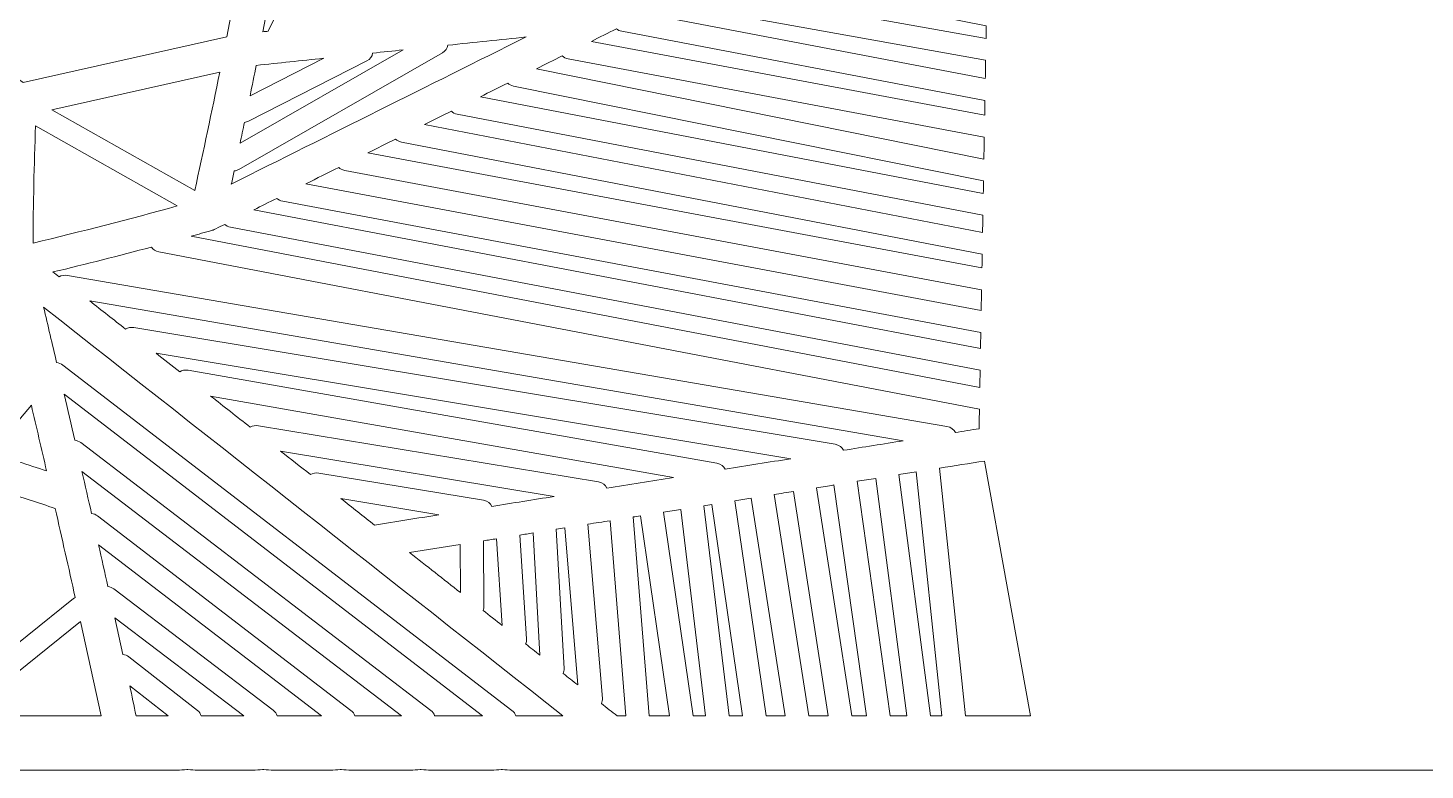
# Model space of a CAD drawing. Header units: centimetres. Extents: x -10.3 to 4.3, y -13.4 to 8.6.
# Drawn here: x -6.48 to -0.64, y -13.41 to -10.3 of the extents above; entities that cross this region are included whole.
import ezdxf

# ---------------------------------------------------------------- set-up
doc = ezdxf.new("R2010")
doc.units = ezdxf.units.CM
doc.header["$MEASUREMENT"] = 0
doc.layers.add('Plan 1', color=7, linetype='Continuous')

msp = doc.modelspace()

# ---------------------------------------------------------------- linework, layer by layer
at = {"layer": 'Plan 1', "color": 250, "lineweight": 20}
for points, knots in [([(-5.4971, -13.40751), (-5.48345, -13.4089), (-5.46966, -13.40959), (-5.45586, -13.40959), (-5.45586, -13.40959), (-5.21797, -13.40959), (-5.21797, -13.40959), (-5.20422, -13.40959), (-5.19047, -13.4089), (-5.17686, -13.40752), (-5.17686, -13.40752), (-5.17454, -13.40728), (-5.17454, -13.40728), (-5.17454, -13.40728), (-5.17222, -13.40752), (-5.17222, -13.40752), (-5.15861, -13.4089), (-5.14486, -13.40959), (-5.13111, -13.40959), (-5.13111, -13.40959), (-4.88364, -13.40959), (-4.88364, -13.40959), (-4.86986, -13.40959), (-4.8561, -13.4089), (-4.84247, -13.40751), (-4.84247, -13.40751), (-4.84014, -13.40728), (-4.84014, -13.40728), (-4.84014, -13.40728), (-4.83782, -13.40751), (-4.83782, -13.40751), (-4.82419, -13.4089), (-4.81043, -13.40959), (-4.79665, -13.40959), (-4.79665, -13.40959), (-4.54415, -13.40959), (-4.54415, -13.40959), (-4.53041, -13.40959), (-4.51668, -13.4089), (-4.50307, -13.40752), (-4.50307, -13.40752), (-4.50075, -13.40729), (-4.50075, -13.40729), (-4.50075, -13.40729), (-4.49844, -13.40752), (-4.49844, -13.40752), (-4.48483, -13.4089), (-4.4711, -13.40959), (-4.45736, -13.40959), (-4.45736, -13.40959), (4.02287, -13.40959), (4.02287, -13.40959), (4.18908, -13.40959), (4.31932, -13.3106), (4.31932, -13.19416), (4.31932, -13.19416), (4.31932, 8.3375), (4.31932, 8.3375), (4.31932, 8.45394), (4.18908, 8.55293), (4.02287, 8.55293), (4.02287, 8.55293), (-10.05259, 8.55293), (-10.05259, 8.55293), (-10.2188, 8.55293), (-10.34904, 8.45394), (-10.34904, 8.3375), (-10.34904, 8.3375), (-10.34904, -5.89474), (-10.34904, -5.89474), (-10.34904, -5.90825), (-10.34731, -5.92174), (-10.34383, -5.93503), (-10.34383, -5.93503), (-10.34327, -5.93714), (-10.34327, -5.93714), (-10.34327, -5.93714), (-10.34383, -5.93925), (-10.34383, -5.93925), (-10.34731, -5.95253), (-10.34904, -5.96603), (-10.34904, -5.97954), (-10.34904, -5.97954), (-10.34904, -6.10452), (-10.34904, -6.10452), (-10.34904, -6.11694), (-10.34758, -6.12935), (-10.34463, -6.1416), (-10.34463, -6.1416), (-10.34417, -6.14354), (-10.34417, -6.14354), (-10.34417, -6.14354), (-10.34463, -6.14548), (-10.34463, -6.14548), (-10.34758, -6.15773), (-10.34904, -6.17014), (-10.34904, -6.18256), (-10.34904, -6.18256), (-10.34904, -13.19416), (-10.34904, -13.19416), (-10.34904, -13.3106), (-10.2188, -13.40959), (-10.05259, -13.40959), (-10.05259, -13.40959), (-7.60772, -13.40959), (-7.60772, -13.40959), (-7.59525, -13.40959), (-7.5828, -13.40902), (-7.57044, -13.40789), (-7.57044, -13.40789), (-7.56833, -13.4077), (-7.56833, -13.4077), (-7.56833, -13.4077), (-7.56623, -13.40789), (-7.56623, -13.40789), (-7.55387, -13.40902), (-7.54141, -13.40959), (-7.52895, -13.40959), (-7.52895, -13.40959), (-6.8758, -13.40959), (-6.8758, -13.40959), (-6.8623, -13.40959), (-6.8488, -13.40893), (-6.83543, -13.40759), (-6.83543, -13.40759), (-6.83315, -13.40737), (-6.83315, -13.40737), (-6.83315, -13.40737), (-6.83088, -13.40759), (-6.83088, -13.40759), (-6.81751, -13.40893), (-6.80401, -13.40959), (-6.7905, -13.40959), (-6.7905, -13.40959), (-5.8596, -13.40959), (-5.8596, -13.40959), (-5.84594, -13.40959), (-5.8323, -13.40891), (-5.81878, -13.40755), (-5.81878, -13.40755), (-5.81648, -13.40732), (-5.81648, -13.40732), (-5.81648, -13.40732), (-5.81418, -13.40755), (-5.81418, -13.40755), (-5.80066, -13.40891), (-5.78701, -13.40959), (-5.77335, -13.40959), (-5.77335, -13.40959), (-5.54299, -13.40959), (-5.54299, -13.40959), (-5.52919, -13.40959), (-5.51541, -13.4089), (-5.50175, -13.40751), (-5.50175, -13.40751), (-5.49943, -13.40727), (-5.49943, -13.40727), (-5.49943, -13.40727), (-5.4971, -13.40751), (-5.4971, -13.40751)], [0, 0, 0, 0, 0.0188679, 0.0188679, 0.0188679, 0.0377358, 0.0377358, 0.0377358, 0.0566038, 0.0566038, 0.0566038, 0.0754717, 0.0754717, 0.0754717, 0.0943396, 0.0943396, 0.0943396, 0.1132075, 0.1132075, 0.1132075, 0.1320755, 0.1320755, 0.1320755, 0.1509434, 0.1509434, 0.1509434, 0.1698113, 0.1698113, 0.1698113, 0.1886792, 0.1886792, 0.1886792, 0.2075472, 0.2075472, 0.2075472, 0.2264151, 0.2264151, 0.2264151, 0.245283, 0.245283, 0.245283, 0.2641509, 0.2641509, 0.2641509, 0.2830189, 0.2830189, 0.2830189, 0.3018868, 0.3018868, 0.3018868, 0.3207547, 0.3207547, 0.3207547, 0.3396226, 0.3396226, 0.3396226, 0.3584906, 0.3584906, 0.3584906, 0.3773585, 0.3773585, 0.3773585, 0.3962264, 0.3962264, 0.3962264, 0.4150943, 0.4150943, 0.4150943, 0.4339623, 0.4339623, 0.4339623, 0.4528302, 0.4528302, 0.4528302, 0.4716981, 0.4716981, 0.4716981, 0.490566, 0.490566, 0.490566, 0.509434, 0.509434, 0.509434, 0.5283019, 0.5283019, 0.5283019, 0.5471698, 0.5471698, 0.5471698, 0.5660377, 0.5660377, 0.5660377, 0.5849057, 0.5849057, 0.5849057, 0.6037736, 0.6037736, 0.6037736, 0.6226415, 0.6226415, 0.6226415, 0.6415094, 0.6415094, 0.6415094, 0.6603774, 0.6603774, 0.6603774, 0.6792453, 0.6792453, 0.6792453, 0.6981132, 0.6981132, 0.6981132, 0.7169811, 0.7169811, 0.7169811, 0.7358491, 0.7358491, 0.7358491, 0.754717, 0.754717, 0.754717, 0.7735849, 0.7735849, 0.7735849, 0.7924528, 0.7924528, 0.7924528, 0.8113208, 0.8113208, 0.8113208, 0.8301887, 0.8301887, 0.8301887, 0.8490566, 0.8490566, 0.8490566, 0.8679245, 0.8679245, 0.8679245, 0.8867925, 0.8867925, 0.8867925, 0.9056604, 0.9056604, 0.9056604, 0.9245283, 0.9245283, 0.9245283, 0.9433962, 0.9433962, 0.9433962, 0.9622642, 0.9622642, 0.9622642, 0.9811321, 0.9811321, 0.9811321, 1, 1, 1, 1]), ([(-4.72818, -7.67283), (-4.82858, -7.73048), (-4.92899, -7.78812), (-5.0294, -7.84576), (-5.0294, -7.84576), (-5.50077, -10.31961), (-5.50077, -10.31961), (-5.49333, -10.31882), (-5.4859, -10.31804), (-5.47846, -10.31726), (-5.15514, -9.65241), (-4.83183, -8.98757), (-4.50852, -8.32273), (-4.58174, -8.10609), (-4.65496, -7.88946), (-4.72818, -7.67283)], [0, 0, 0, 0, 0.2, 0.2, 0.2, 0.4, 0.4, 0.4, 0.6, 0.6, 0.6, 0.8, 0.8, 0.8, 1, 1, 1, 1]), ([(-5.18695, -7.90455), (-5.18695, -7.90455), (-7.59517, -8.66854), (-7.59517, -8.66854), (-7.59517, -8.66854), (-8.34492, -9.24324), (-8.34492, -9.24324), (-8.34492, -9.24324), (-6.5034, -10.53179), (-6.5034, -10.53179), (-6.5034, -10.53179), (-5.65126, -10.34136), (-5.65126, -10.34136), (-5.65126, -10.34136), (-5.18695, -7.90455), (-5.18695, -7.90455)], [0, 0, 0, 0, 0.2, 0.2, 0.2, 0.4, 0.4, 0.4, 0.6, 0.6, 0.6, 0.8, 0.8, 0.8, 1, 1, 1, 1]), ([(-3.74221, -10.04187), (-3.75923, -10.05925), (-3.77624, -10.07663), (-3.79326, -10.09401), (-3.79503, -10.09606), (-3.79695, -10.09803), (-3.79904, -10.09992), (-3.80187, -10.10281), (-3.80471, -10.10571), (-3.80754, -10.10861), (-3.80754, -10.10861), (-2.47475, -10.34755), (-2.47475, -10.34755), (-2.47444, -10.33), (-2.47413, -10.31246), (-2.47381, -10.29491), (-2.47381, -10.29491), (-3.73262, -10.04474), (-3.73262, -10.04474), (-3.73602, -10.04406), (-3.73923, -10.04309), (-3.74221, -10.04187)], [0, 0, 0, 0, 0.1428571, 0.1428571, 0.1428571, 0.2857143, 0.2857143, 0.2857143, 0.4285714, 0.4285714, 0.4285714, 0.5714286, 0.5714286, 0.5714286, 0.7142857, 0.7142857, 0.7142857, 0.8571429, 0.8571429, 0.8571429, 1, 1, 1, 1]), ([(-3.88278, -10.18547), (-3.89997, -10.20303), (-3.91715, -10.22059), (-3.93434, -10.23815), (-3.93434, -10.23815), (-2.47775, -10.51576), (-2.47775, -10.51576), (-2.4773, -10.4901), (-2.47683, -10.46444), (-2.47638, -10.43878), (-2.47638, -10.43878), (-3.87219, -10.18853), (-3.87219, -10.18853), (-3.87596, -10.18785), (-3.8795, -10.18681), (-3.88278, -10.18547)], [0, 0, 0, 0, 0.2, 0.2, 0.2, 0.4, 0.4, 0.4, 0.6, 0.6, 0.6, 0.8, 0.8, 0.8, 1, 1, 1, 1]), ([(-4.72681, -10.37581), (-4.72873, -10.38778), (-4.73582, -10.39971), (-4.74897, -10.40724), (-4.74897, -10.40724), (-5.60143, -10.89556), (-5.60143, -10.89556), (-5.60721, -10.89887), (-5.61379, -10.90106), (-5.62069, -10.90194), (-5.62464, -10.92024), (-5.62862, -10.93854), (-5.63261, -10.95684), (-5.22161, -10.75168), (-4.81061, -10.54651), (-4.39961, -10.34135), (-4.50868, -10.35284), (-4.61775, -10.36432), (-4.72681, -10.37581)], [0, 0, 0, 0, 0.1666667, 0.1666667, 0.1666667, 0.3333333, 0.3333333, 0.3333333, 0.5, 0.5, 0.5, 0.6666667, 0.6666667, 0.6666667, 0.8333333, 0.8333333, 0.8333333, 1, 1, 1, 1]), ([(-4.02137, -10.3074), (-4.05626, -10.32481), (-4.09115, -10.34223), (-4.12604, -10.35964), (-4.12604, -10.35964), (-2.48048, -10.66919), (-2.48048, -10.66919), (-2.48012, -10.64852), (-2.47975, -10.62785), (-2.47938, -10.60718), (-2.47938, -10.60718), (-3.99915, -10.31753), (-3.99915, -10.31753), (-4.00806, -10.31583), (-4.0155, -10.31215), (-4.02137, -10.3074)], [0, 0, 0, 0, 0.2, 0.2, 0.2, 0.4, 0.4, 0.4, 0.6, 0.6, 0.6, 0.8, 0.8, 0.8, 1, 1, 1, 1]), ([(-5.04128, -10.40892), (-5.04331, -10.42152), (-5.05107, -10.43413), (-5.06558, -10.44152), (-5.06558, -10.44152), (-5.56061, -10.69359), (-5.56061, -10.69359), (-5.56577, -10.69622), (-5.5715, -10.69799), (-5.57745, -10.69878), (-5.58357, -10.72795), (-5.58972, -10.75711), (-5.59591, -10.78626), (-5.59591, -10.78626), (-4.91372, -10.39549), (-4.91372, -10.39549), (-4.95624, -10.39996), (-4.99876, -10.40444), (-5.04128, -10.40892)], [0, 0, 0, 0, 0.1666667, 0.1666667, 0.1666667, 0.3333333, 0.3333333, 0.3333333, 0.5, 0.5, 0.5, 0.6666667, 0.6666667, 0.6666667, 0.8333333, 0.8333333, 0.8333333, 1, 1, 1, 1]), ([(-5.52818, -10.46019), (-5.53682, -10.50261), (-5.54551, -10.54502), (-5.55427, -10.58743), (-5.55427, -10.58743), (-5.24605, -10.43048), (-5.24605, -10.43048), (-5.34009, -10.44038), (-5.43414, -10.45029), (-5.52818, -10.46019)], [0, 0, 0, 0, 0.3333333, 0.3333333, 0.3333333, 0.6666667, 0.6666667, 0.6666667, 1, 1, 1, 1]), ([(-4.24829, -10.42067), (-4.28401, -10.4385), (-4.31973, -10.45633), (-4.35545, -10.47416), (-4.35545, -10.47416), (-2.48374, -10.85208), (-2.48374, -10.85208), (-2.4832, -10.82157), (-2.48266, -10.79107), (-2.48211, -10.76057), (-2.48211, -10.76057), (-4.22344, -10.43301), (-4.22344, -10.43301), (-4.23375, -10.43107), (-4.24207, -10.42649), (-4.24829, -10.42067)], [0, 0, 0, 0, 0.2, 0.2, 0.2, 0.4, 0.4, 0.4, 0.6, 0.6, 0.6, 0.8, 0.8, 0.8, 1, 1, 1, 1]), ([(-6.38342, -10.64563), (-6.38342, -10.64563), (-5.78569, -10.98412), (-5.78569, -10.98412), (-5.74939, -10.81908), (-5.71454, -10.65388), (-5.68067, -10.48858), (-5.68067, -10.48858), (-6.38342, -10.64563), (-6.38342, -10.64563)], [0, 0, 0, 0, 0.3333333, 0.3333333, 0.3333333, 0.6666667, 0.6666667, 0.6666667, 1, 1, 1, 1]), ([(-2.48538, -10.94372), (-2.48538, -10.94372), (-4.45203, -10.54662), (-4.45203, -10.54662), (-4.46202, -10.5446), (-4.4701, -10.54011), (-4.47618, -10.53443), (-4.51418, -10.5534), (-4.55219, -10.57237), (-4.5902, -10.59134), (-4.5902, -10.59134), (-2.48631, -10.99597), (-2.48631, -10.99597), (-2.486, -10.97855), (-2.48569, -10.96114), (-2.48538, -10.94372)], [0, 0, 0, 0, 0.2, 0.2, 0.2, 0.4, 0.4, 0.4, 0.6, 0.6, 0.6, 0.8, 0.8, 0.8, 1, 1, 1, 1]), ([(-4.71197, -10.65213), (-4.74932, -10.67077), (-4.78667, -10.68941), (-4.82401, -10.70806), (-4.82401, -10.70806), (-2.48923, -11.1594), (-2.48923, -11.1594), (-2.4888, -11.1354), (-2.48837, -11.11141), (-2.48794, -11.08742), (-2.48794, -11.08742), (-4.68733, -10.66442), (-4.68733, -10.66442), (-4.69755, -10.66246), (-4.70579, -10.65791), (-4.71197, -10.65213)], [0, 0, 0, 0, 0.2, 0.2, 0.2, 0.4, 0.4, 0.4, 0.6, 0.6, 0.6, 0.8, 0.8, 0.8, 1, 1, 1, 1]), ([(-6.4518, -10.7127), (-6.45785, -10.87634), (-6.46108, -11.04003), (-6.46235, -11.20372), (-6.25931, -11.15557), (-6.05786, -11.10405), (-5.85853, -11.04866), (-5.85853, -11.04866), (-6.4518, -10.7127), (-6.4518, -10.7127)], [0, 0, 0, 0, 0.3333333, 0.3333333, 0.3333333, 0.6666667, 0.6666667, 0.6666667, 1, 1, 1, 1]), ([(-4.94567, -10.76879), (-4.98408, -10.78797), (-5.02249, -10.80714), (-5.06089, -10.82631), (-5.06089, -10.82631), (-2.49188, -11.30795), (-2.49188, -11.30795), (-2.49154, -11.28892), (-2.4912, -11.26989), (-2.49086, -11.25086), (-2.49086, -11.25086), (-4.92109, -10.78108), (-4.92109, -10.78108), (-4.93128, -10.77911), (-4.93951, -10.77457), (-4.94567, -10.76879)], [0, 0, 0, 0, 0.2, 0.2, 0.2, 0.4, 0.4, 0.4, 0.6, 0.6, 0.6, 0.8, 0.8, 0.8, 1, 1, 1, 1]), ([(-5.1832, -10.88737), (-5.22884, -10.91015), (-5.27448, -10.93293), (-5.32012, -10.95571), (-5.32012, -10.95571), (-2.49507, -11.48633), (-2.49507, -11.48633), (-2.49456, -11.45732), (-2.49404, -11.42832), (-2.49352, -11.39931), (-2.49352, -11.39931), (-5.15832, -10.89971), (-5.15832, -10.89971), (-5.16864, -10.89777), (-5.17697, -10.8932), (-5.1832, -10.88737)], [0, 0, 0, 0, 0.2, 0.2, 0.2, 0.4, 0.4, 0.4, 0.6, 0.6, 0.6, 0.8, 0.8, 0.8, 1, 1, 1, 1]), ([(-5.44239, -11.01674), (-5.4744, -11.03272), (-5.50641, -11.0487), (-5.53842, -11.06468), (-5.53842, -11.06468), (-2.4979, -11.64475), (-2.4979, -11.64475), (-2.4975, -11.6224), (-2.4971, -11.60005), (-2.4967, -11.5777), (-2.4967, -11.5777), (-5.41752, -11.02909), (-5.41752, -11.02909), (-5.42784, -11.02715), (-5.43616, -11.02258), (-5.44239, -11.01674)], [0, 0, 0, 0, 0.2, 0.2, 0.2, 0.4, 0.4, 0.4, 0.6, 0.6, 0.6, 0.8, 0.8, 0.8, 1, 1, 1, 1]), ([(-5.66035, -11.12555), (-5.67266, -11.1317), (-5.68497, -11.13784), (-5.69729, -11.14399), (-5.70219, -11.14671), (-5.70759, -11.14895), (-5.71337, -11.1506), (-5.74226, -11.15886), (-5.7712, -11.16703), (-5.80018, -11.17512), (-5.80018, -11.17512), (-2.50082, -11.80798), (-2.50082, -11.80798), (-2.50039, -11.78405), (-2.49996, -11.76011), (-2.49954, -11.73617), (-2.49954, -11.73617), (-5.63563, -11.13787), (-5.63563, -11.13787), (-5.64588, -11.13591), (-5.65416, -11.13135), (-5.66035, -11.12555)], [0, 0, 0, 0, 0.1428571, 0.1428571, 0.1428571, 0.2857143, 0.2857143, 0.2857143, 0.4285714, 0.4285714, 0.4285714, 0.5714286, 0.5714286, 0.5714286, 0.7142857, 0.7142857, 0.7142857, 0.8571429, 0.8571429, 0.8571429, 1, 1, 1, 1]), ([(-2.60315, -11.99669), (-2.57007, -11.99141), (-2.53699, -11.98614), (-2.50391, -11.98087), (-2.50342, -11.95372), (-2.50294, -11.92658), (-2.50245, -11.89943), (-2.50245, -11.89943), (-5.93539, -11.24094), (-5.93539, -11.24094), (-5.95007, -11.23812), (-5.96054, -11.2301), (-5.96682, -11.22062), (-6.1033, -11.25707), (-6.24068, -11.29181), (-6.37882, -11.32497), (-6.37027, -11.33169), (-6.36173, -11.33842), (-6.35319, -11.34514), (-6.34341, -11.33952), (-6.33099, -11.33669), (-6.31771, -11.33898), (-6.31771, -11.33898), (-2.63828, -11.97153), (-2.63828, -11.97153), (-2.62069, -11.97456), (-2.60902, -11.98498), (-2.60315, -11.99669)], [0, 0, 0, 0, 0.1111111, 0.1111111, 0.1111111, 0.2222222, 0.2222222, 0.2222222, 0.3333333, 0.3333333, 0.3333333, 0.4444444, 0.4444444, 0.4444444, 0.5555556, 0.5555556, 0.5555556, 0.6666667, 0.6666667, 0.6666667, 0.7777778, 0.7777778, 0.7777778, 0.8888889, 0.8888889, 0.8888889, 1, 1, 1, 1]), ([(-3.07101, -12.07126), (-2.98775, -12.05799), (-2.9045, -12.04472), (-2.82125, -12.03145), (-2.82125, -12.03145), (-6.22459, -11.44635), (-6.22459, -11.44635), (-6.17483, -11.48552), (-6.12507, -11.52469), (-6.07531, -11.56386), (-6.06561, -11.55828), (-6.0533, -11.55546), (-6.04012, -11.55765), (-6.04012, -11.55765), (-3.10642, -12.04606), (-3.10642, -12.04606), (-3.08868, -12.04902), (-3.07692, -12.05948), (-3.07101, -12.07126)], [0, 0, 0, 0, 0.1666667, 0.1666667, 0.1666667, 0.3333333, 0.3333333, 0.3333333, 0.5, 0.5, 0.5, 0.6666667, 0.6666667, 0.6666667, 0.8333333, 0.8333333, 0.8333333, 1, 1, 1, 1]), ([(-6.41811, -11.47216), (-6.39982, -11.54953), (-6.38158, -11.62691), (-6.36343, -11.7043), (-6.35386, -11.70538), (-6.34498, -11.70896), (-6.33795, -11.71436), (-6.33795, -11.71436), (-4.45832, -13.15971), (-4.45832, -13.15971), (-4.45013, -13.166), (-4.44503, -13.17414), (-4.44264, -13.18259), (-4.44264, -13.18259), (-4.24506, -13.18259), (-4.24506, -13.18259), (-4.96942, -12.61245), (-5.69376, -12.0423), (-6.41811, -11.47216)], [0, 0, 0, 0, 0.1666667, 0.1666667, 0.1666667, 0.3333333, 0.3333333, 0.3333333, 0.5, 0.5, 0.5, 0.6666667, 0.6666667, 0.6666667, 0.8333333, 0.8333333, 0.8333333, 1, 1, 1, 1]), ([(-5.94769, -11.66431), (-5.91469, -11.69028), (-5.88168, -11.71625), (-5.84868, -11.74223), (-5.83885, -11.73658), (-5.82636, -11.73376), (-5.81301, -11.73611), (-5.81301, -11.73611), (-3.60115, -12.12509), (-3.60115, -12.12509), (-3.58366, -12.12816), (-3.57207, -12.13854), (-3.56622, -12.1502), (-3.47476, -12.13562), (-3.3833, -12.12104), (-3.29184, -12.10646), (-3.29184, -12.10646), (-5.94769, -11.66431), (-5.94769, -11.66431)], [0, 0, 0, 0, 0.1666667, 0.1666667, 0.1666667, 0.3333333, 0.3333333, 0.3333333, 0.5, 0.5, 0.5, 0.6666667, 0.6666667, 0.6666667, 0.8333333, 0.8333333, 0.8333333, 1, 1, 1, 1]), ([(-6.33263, -11.83599), (-6.3176, -11.9004), (-6.30263, -11.96483), (-6.28774, -12.02926), (-6.27826, -12.03036), (-6.26947, -12.0339), (-6.2625, -12.03923), (-6.2625, -12.03923), (-4.79771, -13.15964), (-4.79771, -13.15964), (-4.78947, -13.16594), (-4.78434, -13.1741), (-4.78194, -13.18259), (-4.78194, -13.18259), (-4.58141, -13.18259), (-4.58141, -13.18259), (-4.58141, -13.18259), (-6.33263, -11.83599), (-6.33263, -11.83599)], [0, 0, 0, 0, 0.1666667, 0.1666667, 0.1666667, 0.3333333, 0.3333333, 0.3333333, 0.5, 0.5, 0.5, 0.6666667, 0.6666667, 0.6666667, 0.8333333, 0.8333333, 0.8333333, 1, 1, 1, 1]), ([(-4.06105, -12.22909), (-3.96815, -12.21428), (-3.87526, -12.19947), (-3.78235, -12.18466), (-3.78235, -12.18466), (-5.71937, -11.84402), (-5.71937, -11.84402), (-5.66415, -11.88748), (-5.60893, -11.93095), (-5.55372, -11.97441), (-5.54402, -11.96883), (-5.53174, -11.96601), (-5.51856, -11.9682), (-5.51856, -11.9682), (-4.09651, -12.20388), (-4.09651, -12.20388), (-4.07875, -12.20682), (-4.06697, -12.2173), (-4.06105, -12.22909)], [0, 0, 0, 0, 0.1666667, 0.1666667, 0.1666667, 0.3333333, 0.3333333, 0.3333333, 0.5, 0.5, 0.5, 0.6666667, 0.6666667, 0.6666667, 0.8333333, 0.8333333, 0.8333333, 1, 1, 1, 1]), ([(-6.4056, -12.15759), (-6.42667, -12.06596), (-6.4479, -11.97435), (-6.46925, -11.88276), (-6.46925, -11.88276), (-6.63752, -12.08075), (-6.63752, -12.08075), (-6.56027, -12.10645), (-6.48296, -12.13207), (-6.4056, -12.15759)], [0, 0, 0, 0, 0.3333333, 0.3333333, 0.3333333, 0.6666667, 0.6666667, 0.6666667, 1, 1, 1, 1]), ([(-5.30147, -12.17296), (-5.29179, -12.16739), (-5.2795, -12.16456), (-5.26633, -12.16674), (-5.26633, -12.16674), (-4.5777, -12.28058), (-4.5777, -12.28058), (-4.55992, -12.28352), (-4.54814, -12.294), (-4.54222, -12.30579), (-4.45557, -12.29198), (-4.36892, -12.27817), (-4.28227, -12.26435), (-4.28227, -12.26435), (-5.42622, -12.07476), (-5.42622, -12.07476), (-5.38463, -12.10749), (-5.34305, -12.14022), (-5.30147, -12.17296)], [0, 0, 0, 0, 0.1666667, 0.1666667, 0.1666667, 0.3333333, 0.3333333, 0.3333333, 0.5, 0.5, 0.5, 0.6666667, 0.6666667, 0.6666667, 0.8333333, 0.8333333, 0.8333333, 1, 1, 1, 1]), ([(-2.48143, -12.11608), (-2.54427, -12.1261), (-2.60711, -12.13612), (-2.66995, -12.14613), (-2.66995, -12.14613), (-2.56131, -13.18259), (-2.56131, -13.18259), (-2.56131, -13.18259), (-2.28853, -13.18259), (-2.28853, -13.18259), (-2.28853, -13.18259), (-2.48143, -12.11608), (-2.48143, -12.11608)], [0, 0, 0, 0, 0.25, 0.25, 0.25, 0.5, 0.5, 0.5, 0.75, 0.75, 0.75, 1, 1, 1, 1]), ([(-6.25755, -12.16029), (-6.24413, -12.21877), (-6.23076, -12.27726), (-6.21747, -12.33575), (-6.20802, -12.33687), (-6.19926, -12.34043), (-6.19232, -12.34575), (-6.19232, -12.34575), (-5.1321, -13.15968), (-5.1321, -13.15968), (-5.12389, -13.16598), (-5.11879, -13.17413), (-5.11639, -13.18259), (-5.11639, -13.18259), (-4.92103, -13.18259), (-4.92103, -13.18259), (-4.92103, -13.18259), (-6.25755, -12.16029), (-6.25755, -12.16029)], [0, 0, 0, 0, 0.1666667, 0.1666667, 0.1666667, 0.3333333, 0.3333333, 0.3333333, 0.5, 0.5, 0.5, 0.6666667, 0.6666667, 0.6666667, 0.8333333, 0.8333333, 0.8333333, 1, 1, 1, 1]), ([(-3.111, -12.21644), (-3.13522, -12.2203), (-3.15943, -12.22416), (-3.18364, -12.22802), (-3.18364, -12.22802), (-3.03664, -13.18259), (-3.03664, -13.18259), (-3.03664, -13.18259), (-2.97531, -13.18259), (-2.97531, -13.18259), (-2.97531, -13.18259), (-3.111, -12.21644), (-3.111, -12.21644)], [0, 0, 0, 0, 0.25, 0.25, 0.25, 0.5, 0.5, 0.5, 0.75, 0.75, 0.75, 1, 1, 1, 1]), ([(-2.93634, -12.1886), (-2.96238, -12.19275), (-2.98842, -12.1969), (-3.01447, -12.20105), (-3.01447, -12.20105), (-2.87661, -13.18259), (-2.87661, -13.18259), (-2.87661, -13.18259), (-2.80551, -13.18259), (-2.80551, -13.18259), (-2.80551, -13.18259), (-2.93634, -12.1886), (-2.93634, -12.1886)], [0, 0, 0, 0, 0.25, 0.25, 0.25, 0.5, 0.5, 0.5, 0.75, 0.75, 0.75, 1, 1, 1, 1]), ([(-2.83977, -12.1732), (-2.83977, -12.1732), (-2.7069, -13.18259), (-2.7069, -13.18259), (-2.7069, -13.18259), (-2.65965, -13.18259), (-2.65965, -13.18259), (-2.65965, -13.18259), (-2.76667, -12.16155), (-2.76667, -12.16155), (-2.79104, -12.16543), (-2.8154, -12.16932), (-2.83977, -12.1732)], [0, 0, 0, 0, 0.25, 0.25, 0.25, 0.5, 0.5, 0.5, 0.75, 0.75, 0.75, 1, 1, 1, 1]), ([(-6.2857, -12.68715), (-6.31335, -12.56286), (-6.34137, -12.43861), (-6.36968, -12.31439), (-6.43909, -12.29157), (-6.50845, -12.26868), (-6.57776, -12.24571), (-6.57885, -12.24714), (-6.58005, -12.24853), (-6.58136, -12.24986), (-6.58136, -12.24986), (-7.49768, -13.18259), (-7.49768, -13.18259), (-7.49768, -13.18259), (-6.89052, -13.18259), (-6.89052, -13.18259), (-6.88821, -13.17441), (-6.88336, -13.16654), (-6.87564, -13.16034), (-6.87564, -13.16034), (-6.293, -12.69199), (-6.293, -12.69199), (-6.29078, -12.69021), (-6.28834, -12.68858), (-6.2857, -12.68715)], [0, 0, 0, 0, 0.125, 0.125, 0.125, 0.25, 0.25, 0.25, 0.375, 0.375, 0.375, 0.5, 0.5, 0.5, 0.625, 0.625, 0.625, 0.75, 0.75, 0.75, 0.875, 0.875, 0.875, 1, 1, 1, 1]), ([(-5.17407, -12.27324), (-5.12714, -12.31018), (-5.0802, -12.34712), (-5.03327, -12.38406), (-4.9434, -12.36974), (-4.85353, -12.35541), (-4.76365, -12.34109), (-4.76365, -12.34109), (-5.17407, -12.27324), (-5.17407, -12.27324)], [0, 0, 0, 0, 0.3333333, 0.3333333, 0.3333333, 0.6666667, 0.6666667, 0.6666667, 1, 1, 1, 1]), ([(-3.45813, -12.27178), (-3.48077, -12.27539), (-3.5034, -12.279), (-3.52603, -12.2826), (-3.52603, -12.2826), (-3.39527, -13.18259), (-3.39527, -13.18259), (-3.39527, -13.18259), (-3.31491, -13.18259), (-3.31491, -13.18259), (-3.31491, -13.18259), (-3.45813, -12.27178), (-3.45813, -12.27178)], [0, 0, 0, 0, 0.25, 0.25, 0.25, 0.5, 0.5, 0.5, 0.75, 0.75, 0.75, 1, 1, 1, 1]), ([(-3.36164, -12.2564), (-3.36164, -12.2564), (-3.21599, -13.18259), (-3.21599, -13.18259), (-3.21599, -13.18259), (-3.13551, -13.18259), (-3.13551, -13.18259), (-3.13551, -13.18259), (-3.28014, -12.2434), (-3.28014, -12.2434), (-3.30731, -12.24773), (-3.33447, -12.25207), (-3.36164, -12.2564)], [0, 0, 0, 0, 0.25, 0.25, 0.25, 0.5, 0.5, 0.5, 0.75, 0.75, 0.75, 1, 1, 1, 1]), ([(-3.75215, -12.31865), (-3.77629, -12.3225), (-3.80043, -12.32635), (-3.82458, -12.3302), (-3.82458, -12.3302), (-3.70065, -13.18259), (-3.70065, -13.18259), (-3.70065, -13.18259), (-3.64871, -13.18259), (-3.64871, -13.18259), (-3.64871, -13.18259), (-3.75215, -12.31865), (-3.75215, -12.31865)], [0, 0, 0, 0, 0.25, 0.25, 0.25, 0.5, 0.5, 0.5, 0.75, 0.75, 0.75, 1, 1, 1, 1]), ([(-3.65551, -12.30324), (-3.65551, -12.30324), (-3.55023, -13.18259), (-3.55023, -13.18259), (-3.55023, -13.18259), (-3.49404, -13.18259), (-3.49404, -13.18259), (-3.49404, -13.18259), (-3.62256, -12.29799), (-3.62256, -12.29799), (-3.63354, -12.29974), (-3.64453, -12.30149), (-3.65551, -12.30324)], [0, 0, 0, 0, 0.25, 0.25, 0.25, 0.5, 0.5, 0.5, 0.75, 0.75, 0.75, 1, 1, 1, 1]), ([(-4.14081, -12.3806), (-4.14081, -12.3806), (-4.0802, -13.10962), (-4.0802, -13.10962), (-4.0796, -13.11683), (-4.08085, -13.12425), (-4.08411, -13.13116), (-4.06232, -13.1483), (-4.04054, -13.16545), (-4.01876, -13.18259), (-4.01876, -13.18259), (-3.98254, -13.18259), (-3.98254, -13.18259), (-3.98254, -13.18259), (-4.04803, -12.36581), (-4.04803, -12.36581), (-4.07896, -12.37074), (-4.10989, -12.37567), (-4.14081, -12.3806)], [0, 0, 0, 0, 0.1666667, 0.1666667, 0.1666667, 0.3333333, 0.3333333, 0.3333333, 0.5, 0.5, 0.5, 0.6666667, 0.6666667, 0.6666667, 0.8333333, 0.8333333, 0.8333333, 1, 1, 1, 1]), ([(-3.95112, -12.35037), (-3.95112, -12.35037), (-3.88439, -13.18259), (-3.88439, -13.18259), (-3.88439, -13.18259), (-3.79942, -13.18259), (-3.79942, -13.18259), (-3.79942, -13.18259), (-3.92111, -12.34558), (-3.92111, -12.34558), (-3.93111, -12.34718), (-3.94112, -12.34877), (-3.95112, -12.35037)], [0, 0, 0, 0, 0.25, 0.25, 0.25, 0.5, 0.5, 0.5, 0.75, 0.75, 0.75, 1, 1, 1, 1]), ([(-4.57747, -12.4502), (-4.57747, -12.4502), (-4.57543, -12.72289), (-4.57543, -12.72289), (-4.57539, -12.72907), (-4.57669, -12.73535), (-4.57947, -12.74125), (-4.55269, -12.76233), (-4.52591, -12.7834), (-4.49913, -12.80448), (-4.49913, -12.80448), (-4.52306, -12.44152), (-4.52306, -12.44152), (-4.5412, -12.44442), (-4.55933, -12.44731), (-4.57747, -12.4502)], [0, 0, 0, 0, 0.2, 0.2, 0.2, 0.4, 0.4, 0.4, 0.6, 0.6, 0.6, 0.8, 0.8, 0.8, 1, 1, 1, 1]), ([(-4.40132, -12.88147), (-4.38127, -12.89724), (-4.36123, -12.91302), (-4.34118, -12.9288), (-4.34118, -12.9288), (-4.36989, -12.41711), (-4.36989, -12.41711), (-4.3886, -12.42009), (-4.40732, -12.42308), (-4.42602, -12.42606), (-4.42602, -12.42606), (-4.39737, -12.86066), (-4.39737, -12.86066), (-4.39691, -12.86763), (-4.39818, -12.87479), (-4.40132, -12.88147)], [0, 0, 0, 0, 0.2, 0.2, 0.2, 0.4, 0.4, 0.4, 0.6, 0.6, 0.6, 0.8, 0.8, 0.8, 1, 1, 1, 1]), ([(-4.23769, -12.39604), (-4.24938, -12.3979), (-4.26107, -12.39976), (-4.27276, -12.40163), (-4.27276, -12.40163), (-4.24003, -12.98489), (-4.24003, -12.98489), (-4.23965, -12.99174), (-4.24093, -12.99874), (-4.24401, -13.00529), (-4.22369, -13.02129), (-4.20337, -13.03728), (-4.18305, -13.05328), (-4.18305, -13.05328), (-4.23769, -12.39604), (-4.23769, -12.39604)], [0, 0, 0, 0, 0.2, 0.2, 0.2, 0.4, 0.4, 0.4, 0.6, 0.6, 0.6, 0.8, 0.8, 0.8, 1, 1, 1, 1]), ([(-6.18783, -12.46667), (-6.17467, -12.52504), (-6.16159, -12.58342), (-6.14858, -12.64182), (-6.13928, -12.64296), (-6.13065, -12.64646), (-6.12379, -12.65168), (-6.12379, -12.65168), (-5.457, -13.15958), (-5.457, -13.15958), (-5.44872, -13.16589), (-5.44356, -13.17408), (-5.44115, -13.18259), (-5.44115, -13.18259), (-5.25527, -13.18259), (-5.25527, -13.18259), (-5.25527, -13.18259), (-6.18783, -12.46667), (-6.18783, -12.46667)], [0, 0, 0, 0, 0.1666667, 0.1666667, 0.1666667, 0.3333333, 0.3333333, 0.3333333, 0.5, 0.5, 0.5, 0.6666667, 0.6666667, 0.6666667, 0.8333333, 0.8333333, 0.8333333, 1, 1, 1, 1]), ([(-4.88663, -12.49948), (-4.81566, -12.55534), (-4.7447, -12.6112), (-4.67373, -12.66705), (-4.67373, -12.66705), (-4.67523, -12.46578), (-4.67523, -12.46578), (-4.7457, -12.47701), (-4.81616, -12.48825), (-4.88663, -12.49948)], [0, 0, 0, 0, 0.3333333, 0.3333333, 0.3333333, 0.6666667, 0.6666667, 0.6666667, 1, 1, 1, 1]), ([(-6.75434, -13.18259), (-6.75434, -13.18259), (-6.17785, -13.18259), (-6.17785, -13.18259), (-6.17785, -13.18259), (-6.26346, -12.788), (-6.26346, -12.788), (-6.26346, -12.788), (-6.75434, -13.18259), (-6.75434, -13.18259)], [0, 0, 0, 0, 0.3333333, 0.3333333, 0.3333333, 0.6666667, 0.6666667, 0.6666667, 1, 1, 1, 1]), ([(-6.11982, -12.77178), (-6.11982, -12.77178), (-6.086, -12.92556), (-6.086, -12.92556), (-6.07654, -12.92675), (-6.0678, -12.93039), (-6.0609, -12.93578), (-6.0609, -12.93578), (-5.77402, -13.15993), (-5.77402, -13.15993), (-5.76601, -13.1662), (-5.761, -13.17424), (-5.75863, -13.18259), (-5.75863, -13.18259), (-5.58049, -13.18259), (-5.58049, -13.18259), (-5.58049, -13.18259), (-6.11982, -12.77178), (-6.11982, -12.77178)], [0, 0, 0, 0, 0.1666667, 0.1666667, 0.1666667, 0.3333333, 0.3333333, 0.3333333, 0.5, 0.5, 0.5, 0.6666667, 0.6666667, 0.6666667, 0.8333333, 0.8333333, 0.8333333, 1, 1, 1, 1]), ([(-6.0575, -13.05676), (-6.0485, -13.09869), (-6.03962, -13.14063), (-6.03094, -13.18259), (-6.03094, -13.18259), (-5.89646, -13.18259), (-5.89646, -13.18259), (-5.89646, -13.18259), (-6.0575, -13.05676), (-6.0575, -13.05676)], [0, 0, 0, 0, 0.3333333, 0.3333333, 0.3333333, 0.6666667, 0.6666667, 0.6666667, 1, 1, 1, 1])]:
    msp.add_open_spline(points, degree=3, knots=knots, dxfattribs=at)

doc.saveas('drawing.dxf')
